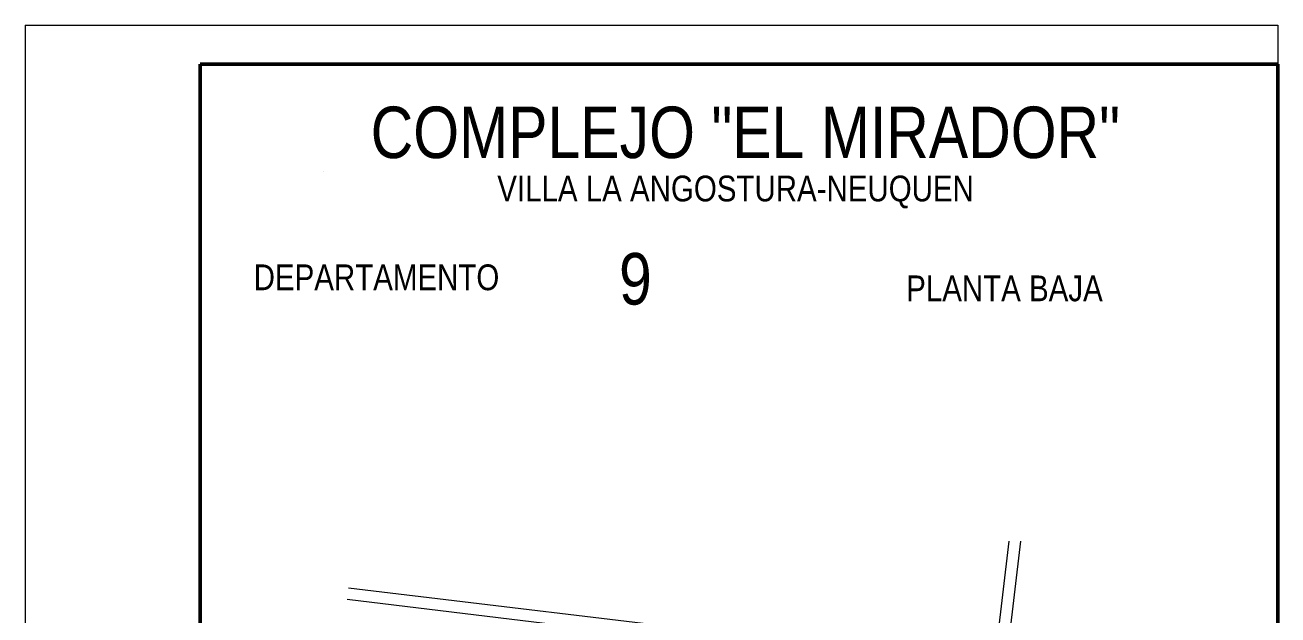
# Model space of a CAD drawing. Header units: millimetres. Extents: x 4525 to 9082, y 179 to 563.
# Drawn here: x 5274.77 to 5296.07, y 423.21 to 433.23 of the extents above; entities that cross this region are included whole.
import ezdxf

# ---------------------------------------------------------------- set-up
doc = ezdxf.new("R2010")
doc.units = ezdxf.units.MM
doc.header["$LTSCALE"] = 100
doc.layers.add('CONT-MNR', color=47, linetype='Continuous')
doc.layers.add('HATCH MUROS', color=251, linetype='Continuous', lineweight=9)
doc.styles.add('AREAL', font='ARIALN.TTF')

msp = doc.modelspace()

# ---------------------------------------------------------------- linework, layer by layer
at = {"layer": 'CONT-MNR', "ltscale": 100}
msp.add_line((5279.841, 430.741, -1.005), (5279.841, 430.741, -1.005), dxfattribs=at)
at = {"layer": 'HATCH MUROS', "color": 0, "ltscale": 100}
for p, q in [((5274.766, 433.231), (5296.066, 433.231)), ((5274.766, 433.231), (5274.766, 403.564)), ((5296.066, 433.231), (5296.066, 403.564)), ((5291.491, 424.462), (5290.892, 419.449)), ((5291.692, 424.462), (5291.091, 419.425)), ((5280.264, 423.67), (5287.069, 422.851)), ((5280.24, 423.472), (5287.045, 422.653))]:
    msp.add_line(p, q, dxfattribs=at)
at = {"layer": 'HATCH MUROS', "color": 0, "lineweight": 50, "ltscale": 100}
for p, q in [((5277.744, 432.569), (5296.066, 432.569)), ((5277.744, 432.569), (5277.744, 403.564)), ((5296.066, 432.569), (5296.066, 403.564))]:
    msp.add_line(p, q, dxfattribs=at)

# ---------------------------------------------------------------- texts
at = {"style": 'AREAL'}
for s, height, p in [('COMPLEJO "EL MIRADOR"', 0.875, (5280.642, 430.971, -2.75)), ('VILLA LA ANGOSTURA-NEUQUEN', 0.4375, (5282.794, 430.235, -1.375)), ('9', 0.875, (5284.864, 428.482, -2.75)), ('DEPARTAMENTO ', 0.4375, (5278.653, 428.726, -1.375)), ('PLANTA BAJA', 0.4375, (5289.746, 428.538, -1.375))]:
    msp.add_text(s, height=height, dxfattribs=at).set_placement(p)

doc.saveas('drawing.dxf')
